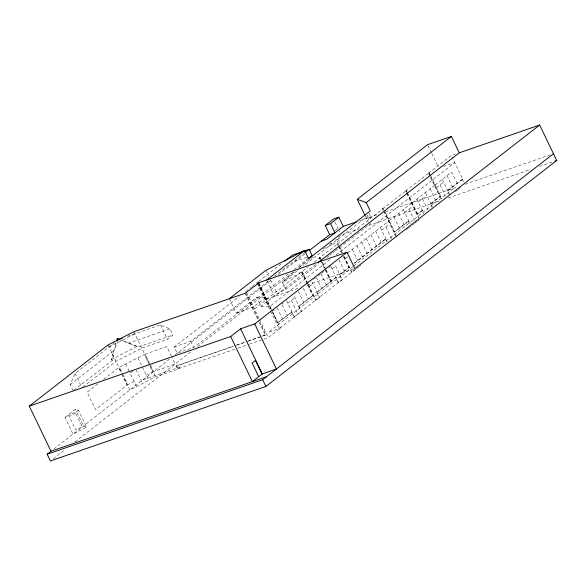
<?xml version="1.0" encoding="UTF-8"?>
<svg xmlns="http://www.w3.org/2000/svg" width="586" height="586" viewBox="0 0 586 586"><rect width="100%" height="100%" fill="white"/><g stroke="black" fill="none" stroke-linecap="round" stroke-linejoin="round"><path stroke-width="0.44" stroke-dasharray="2.93 2.2" d="M73.873 390.232L112.629 360.112L113.918 350.662L117.881 341.726M112.629 360.112L111.252 359.606L116.255 342.151M73.155 390.789L70.195 384.636L75.081 373.385L114.71 342.59M368.03 214.857L367.144 216.424L303.262 266.066M294.033 271.882L282.445 282.247L285.858 289.33L277.259 293.733L261.078 306.302L256.705 297.205L236.187 313.151L229.265 298.757M298.757 267.648L307.357 259.957M70.195 384.636L113.918 350.662M82.714 387.17L115.955 361.342L141.761 348.135L167.376 339.279L172.885 335.002L169.925 328.856L160.476 324.937L127.33 336.393M97.884 383.83L87.153 392.173L95.533 409.592L127.023 385.127L122.445 375.619M103.612 379.384L118.636 367.7L120.921 372.454M64.98 417.378L75.44 409.248L78.597 410.412L86.655 427.15L73.03 434.116L64.98 417.378L78.597 410.412M288.239 274.006L193.651 347.513L177.126 353.226L174.167 347.08L239.154 296.575M245.651 291.528L251.431 287.037M252.148 286.481L257.928 281.991M258.653 281.427L282.474 262.909M174.167 347.08L190.692 341.367L270.117 279.647M274.446 276.277L304.053 253.269M53.846 449.03L169.889 358.852M175.243 354.691L271.721 279.72M278.218 274.673L304.896 253.943M335.199 230.386L337.954 228.247L340.224 227.463M294.011 269.523L307.013 259.422M53.267 458.713L64.812 449.748M74.92 441.895L191.095 351.615M197.592 346.568L293.564 271.985M299.336 267.494L310.162 259.085M310.88 258.529L313.049 256.844M323.15 248.991L325.318 247.307M338.305 237.213L341.191 234.971L359.291 228.716M331.112 243.498L331.566 243.146L329.962 243.703M296.802 271.091L282.445 282.247L299.658 273.442L297.439 268.835M121.873 373.641L129.762 390.034L155.576 376.835L177.653 369.202L176.174 366.125L176.723 365.693L233.338 346.121M307.145 283.968L301.351 271.933L308.507 266.564M320.103 259.525L319.348 257.95L337.778 243.82L337.338 243.974L338.093 245.549M337.338 243.974L383.032 208.653L382.592 208.806L383.354 210.381M382.592 208.806L405.981 190.816L405.541 190.97L406.303 192.545M405.541 190.97L428.93 172.987L428.491 173.134L430.007 176.283M428.491 173.134L451.33 155.576L455.307 154.206M266.542 299.175L301.797 271.779L301.351 271.933M314.147 262.184L319.788 257.803L319.348 257.95M254.485 308.925L266.601 299.512M177.653 369.202L180.957 366.631L142.984 379.765M315.642 264.454L274.497 296.428L266.601 280.027M285.858 289.33L318.879 263.678M326.776 257.54L328.929 255.87M329.647 255.306L331.801 253.635M332.518 253.079L334.665 251.401M335.382 250.845L356.2 234.671M356.918 234.114L370.557 223.515M261.078 306.302L269.106 306.734L269.956 306.266L330.614 259.122M336.254 254.742L454.743 162.666L443.031 166.717M273.091 310.866L274.431 309.826M281.785 304.112L283.126 303.072M313.627 279.368L315.634 277.808M320.315 274.167L316.301 277.288L321.765 288.649M321.655 273.135L323.655 271.574M328.709 267.648L330.716 266.088M347.601 252.962L388.914 220.863M389.28 220.578L411.863 203.027M412.229 202.741L434.812 185.198M435.178 184.912L451.703 172.072L457.168 183.433M436.489 187.637L443.646 182.07M287.821 303.292L294.985 297.725M309.393 286.525L312.975 283.749M332.072 268.908L335.646 266.125M345.381 258.565L348.963 255.782M381.728 230.313L390.269 223.684M404.677 212.484L413.218 205.847M418.265 201.928L426.806 195.292M277.449 322.901L291.938 311.833L277.449 322.901L272.292 312.184M298.655 306.419L313.136 295.351L298.655 306.419L301.116 311.547L301.563 311.393L293.63 294.912M311.957 281.632L319.553 297.41L319.114 297.563L316.645 292.436L331.134 281.368L325.662 270.014M335.741 277.603L331.053 281.236L336.181 277.449L335.741 277.603L338.203 282.723L342.224 279.793L334.635 264.015M339.316 274.819L349.124 267.392L339.316 274.819L341.785 279.94L342.224 279.793M354.054 263.37L385.844 238.854L353.739 263.803M408.347 221.178L394.305 232.093L408.794 221.025L408.347 221.178L409.76 224.101M421.935 210.616L417.254 214.256L422.374 210.462L421.935 210.616L423.341 213.546M430.468 203.987L440.276 196.552L430.468 203.987L432.937 209.107M449.477 195.248L447.36 190.86L462.676 179.148L452.092 157.151M331.134 281.368L316.645 292.436M462.676 179.148L447.36 190.86M352.992 266.667L268.491 332.328L280.416 328.204L271.736 310.17M353.71 266.103L454.099 188.091M248.23 341.213L265.934 334.855L260.067 322.666M355.094 269.597L279.09 328.665L270.534 310.888M356.522 268.491L358.654 266.828M359.372 266.278L360.793 265.172M406.494 229.661L408.654 227.976M409.372 227.419L410.815 226.299M412.236 225.192L414.375 223.537M415.086 222.98L417.217 221.325M417.928 220.768L419.349 219.662M455.49 191.578L457.615 189.93M458.325 189.381L461.973 186.546M291.491 311.986L293.96 317.107L301.563 311.393M301.724 271.648L315.532 300.347L319.553 297.41M343.66 256.031L351.512 272.38L355.534 269.45M264.008 339.104L268.293 337.624L280.416 328.204M109.047 346.993L134.861 333.793M111.252 359.606L137.065 346.407L138.442 346.912L172.885 335.002M133.051 371.326L130.011 372.879L136.582 386.548M134.121 381.42L127.807 384.65L123.228 375.15M146.288 375.201L152.602 371.971L149.555 365.635M359.577 220.768L378.483 214.234M385.361 211.861L457.358 186.963M465.138 184.275L550.034 154.924M368.777 225.434L441.185 200.397M448.085 198.017L530.835 169.398M539.457 166.424L553.25 161.655M307.108 257.21L295.542 261.202L294.802 259.671M137.065 346.407L120.555 339.946L128.664 343.118L169.925 328.856M266.103 299.329L298.692 288.056M307.335 285.067L354.003 268.937M236.187 313.151L253.518 306.918L265.634 297.505L264.315 297.959L264.726 297.644L256.705 297.205M236.766 344.934L247.065 341.374M247.922 341.081L261.642 336.335M262.499 336.042L265.934 334.855M176.174 366.125L235.36 345.659M236.217 345.366L247.373 341.506M234.832 349.19L178.203 368.77L176.723 365.693M238.268 348.003L248.559 344.443M249.416 344.15L263.151 339.404M86.655 427.15L83.498 425.985L75.44 409.248M128.664 343.118L138.442 346.912M462.229 179.301L463.643 182.231M447.015 175.712L452.487 187.066M427.934 145.489L431.435 152.778M431.831 153.583L438.453 167.354M442.335 179.345L449.565 194.369M440.071 184.854L445.521 196.185M429.296 172.702L430.058 174.276M430.439 175.06L441.939 198.969M428.857 172.848L441.514 199.145M430.388 177.075L439.837 196.706M430.131 188.831L435.596 200.192M425.443 192.472L432.322 206.755M422.535 198.61L427.948 209.861M416.91 199.108L423.788 213.392M406.347 190.531L407.109 192.105M407.49 192.897L417.693 214.102M405.908 190.684L406.669 192.259M407.043 193.05L419.019 217.904M406.677 193.336L418.199 217.267M408.947 209.165L414.368 220.417M403.322 209.663L410.2 223.947M398.641 213.304L404.106 224.658M393.96 216.937L399.425 228.298M385.295 212.3L394.744 231.939M382.958 208.521L383.793 210.228M384.094 210.879L396.458 236.539M383.727 211.165L395.631 235.902M385.998 227.002L391.8 239.059M380.373 227.5L387.251 241.784M385.398 239.007L386.811 241.937M368.916 213.289L371.136 217.897L367.144 216.424L369.422 221.149M375.692 231.133L381.156 242.494M365.444 216.3L368.169 221.969M371.011 234.774L376.476 246.135M366.331 238.414L371.795 249.768M361.65 242.047L367.114 253.408M356.969 245.688L362.434 257.049M352.289 249.328L357.753 260.682M334.994 222.101L337.954 228.247M339.03 230.488L339.755 231.983M340.041 247.468L342.612 252.815M344.363 256.448L351.959 272.226M337.704 243.688L338.54 245.395M338.84 246.047L341.894 252.368M338.474 246.332L341.543 252.705M343.528 256.829L348.685 267.546M338.972 259.671L344.443 271.025M331.053 266.791L338.649 282.569M320.154 257.518L320.916 259.093M322.432 262.242L325.677 268.996M326.028 269.728L331.5 281.09M319.714 257.664L320.542 259.378M321.985 262.396L325.311 269.282M320.483 260.316L330.687 281.522M320.981 273.647L326.446 285.008M302.164 271.494L308.038 283.712M308.382 284.415L315.971 300.193M307.54 284.789L312.697 295.505M303.328 288.334L308.456 298.992M298.311 291.271L303.775 302.632M291.403 300.508L297.981 314.177M286.466 300.471L294.399 316.953M265.956 270.249L268.681 275.918M270.629 279.969L277.259 293.733M282.122 304.815L287.25 315.466M277.105 307.745L282.569 319.106M258.653 282.774L272.072 310.653M272.424 311.386L277.889 322.747M258.712 283.111L271.34 309.349M259.005 284.569L271.897 311.356M257.796 283.25L269.106 306.734M257.386 283.573L270.146 310.082M246.596 292.531L259.217 318.762M259.613 319.582L268.293 337.624M245.71 292.832L258.499 319.414M245.16 293.264L258.734 321.465M259.122 322.278L265.385 335.28M190.692 341.367L193.651 347.513M160.476 324.937L167.376 339.279M171.376 356.156L166.805 346.656L145.167 354.134L153.547 371.553L175.192 364.074L171.757 356.947M133.872 331.742L155.576 376.835M149.174 364.844L144.215 354.545L119.419 367.232L122.848 374.359M137.9 357.775L148.749 380.321M136.091 369.773L142.669 383.434M125.734 364.001L129.616 372.073M108.058 344.942L121.478 372.821M75.081 373.385L81.989 387.734M335.859 239.813A9.449 1.494 -25.7 0 1 338.269 241.051A9.449 1.494 -25.7 0 1 325.911 247.131M75.689 413.181L69.236 416.478L75.814 430.139L82.26 426.842L75.689 413.181"/><path stroke-width="0.88" d="M116.753 340.4L117.251 338.657L118.958 339.287L122.306 338.129M51.004 451.242L29.3 406.149L108.058 344.942L133.872 331.742L245.16 293.264L258.712 283.111L257.386 283.573L258.214 282.928L346.978 252.236L354.867 268.637L539.655 125.038L556.7 160.461L265.89 386.445L50.381 460.962L47.144 454.238L51.004 451.242L266.513 376.725M116.834 340.942L118.958 339.287M229.265 298.757L265.956 270.249L304.669 250.449L308.683 258.778L370.242 210.938L366.235 202.602L357.262 199.291L427.538 144.676L451.388 136.435L459.278 152.829L317.802 262.77M309.21 250.588L329.691 234.671L325.252 225.449L333.515 219.025L338.818 217.194L343.257 226.416L326.732 239.256L321.428 241.088M325.252 225.449L330.555 223.61L338.818 217.194M284.642 261.231L292.582 255.056L309.108 249.343L312.067 255.496L307.731 258.858M266.601 280.027L304.669 250.449M366.235 202.602L451.388 136.435M304.771 252.713L309.108 249.343M29.3 406.149L230.679 336.518L240.59 328.812L254.72 323.926L346.978 252.236M254.72 323.926L276.424 369.019L262.294 373.905L252.376 381.611L230.679 336.518M47.144 454.238L262.653 379.721L553.462 153.737M459.278 152.829L539.655 125.038M343.257 226.416L357.006 221.662M329.691 234.671L334.994 232.84L330.555 223.61M554.979 161.055L556.7 160.461M117.251 338.657L119.727 339.624M357.262 199.291L365.056 215.494M240.59 328.812L262.294 373.905M262.015 374.124L255.437 360.456L252.134 363.027L258.712 376.688M262.653 379.721L265.89 386.445"/></g></svg>
